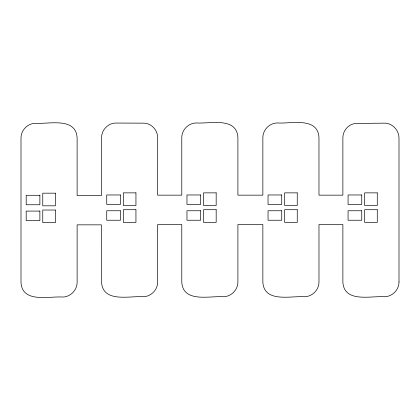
<?xml version="1.0" encoding="UTF-8"?>
<svg xmlns="http://www.w3.org/2000/svg" width="420" height="420" viewBox="0 0 420 420"><rect width="100%" height="100%" fill="white"/><g stroke="black" fill="none" stroke-linecap="round" stroke-linejoin="round"><path stroke-width="0.63" d="M399 281.988C399.079 289.826 392.269 296.735 384.431 296.735C371.474 295.685 344.059 303.245 342.883 282.172L342.878 224.532L318.98 224.532L318.98 282.051C319.022 289.868 312.223 296.735 304.411 296.735C291.449 295.685 264.038 303.245 262.862 282.172L262.857 224.532L237.904 224.532L237.904 282.051C237.946 289.868 231.147 296.735 223.335 296.735C210.373 295.685 182.963 303.245 181.786 282.172L181.781 224.532L157.668 224.532L157.668 282.051C157.715 289.868 150.916 296.735 143.099 296.735C130.148 295.68 102.753 303.25 101.556 282.188L101.383 224.847L77.123 224.847L77.123 282.366C77.165 290.183 70.366 297.05 62.554 297.05C49.591 296 22.181 303.56 21.005 282.487L21 137.949C20.958 130.132 27.752 123.265 35.569 123.265C48.526 124.315 75.941 116.755 77.112 137.828L77.123 195.468L101.593 195.468L101.561 137.54C101.572 130.221 107.594 123.58 114.923 123.06L144.296 123.155C151.646 123.464 157.626 130.284 157.663 137.513L157.668 195.153L181.781 195.153L181.781 137.634C181.739 129.817 188.533 122.95 196.35 122.95C209.307 124 236.722 116.434 237.899 137.513L237.904 195.153L262.857 195.153L262.857 137.634C262.81 129.817 269.608 122.95 277.426 122.95C290.383 124 317.798 116.434 318.969 137.513L318.98 195.153L342.878 195.153L342.878 137.634C342.872 130.483 348.705 123.963 355.871 123.438L385.145 123.155C392.753 123.459 398.958 130.51 398.995 137.996L399 281.988M135.944 192.864L123.307 192.864L123.307 205.501L135.944 205.501L135.944 192.864M216.174 192.864L203.542 192.864L203.542 205.501L216.174 205.501L216.174 192.864M297.25 192.864L284.618 192.864L284.618 205.501L297.25 205.501L297.25 192.864M377.276 192.864L364.639 192.864L364.639 205.501L377.276 205.501L377.276 192.864M55.393 193.179L42.761 193.179L42.761 205.816L55.393 205.816L55.393 193.179M120.425 194.969L106.738 194.969L106.738 204.446L120.425 204.446L120.425 194.969M200.655 194.969L186.968 194.969L186.968 204.446L200.655 204.446L200.655 194.969M281.731 194.969L268.044 194.969L268.044 204.446L281.731 204.446L281.731 194.969M361.751 194.969L348.065 194.969L348.065 204.446L361.751 204.446L361.751 194.969M39.874 195.284L26.187 195.284L26.187 204.761L39.874 204.761L39.874 195.284M135.944 209.711L123.307 209.711L123.307 222.348L135.944 222.348L135.944 209.711M216.174 209.711L203.542 209.711L203.542 222.348L216.174 222.348L216.174 209.711M297.25 209.711L284.618 209.711L284.618 222.348L297.25 222.348L297.25 209.711M377.276 209.711L364.639 209.711L364.639 222.348L377.276 222.348L377.276 209.711M55.393 210.026L42.761 210.026L42.761 222.663L55.393 222.663L55.393 210.026M120.425 210.761L106.738 210.761L106.738 220.238L120.425 220.238L120.425 210.761M200.655 210.761L186.968 210.761L186.968 220.238L200.655 220.238L200.655 210.761M281.731 210.761L268.044 210.761L268.044 220.238L281.731 220.238L281.731 210.761M361.751 210.761L348.065 210.761L348.065 220.238L361.751 220.238L361.751 210.761M39.874 211.082L26.187 211.082L26.187 220.558L39.874 220.558L39.874 211.082"/></g></svg>
